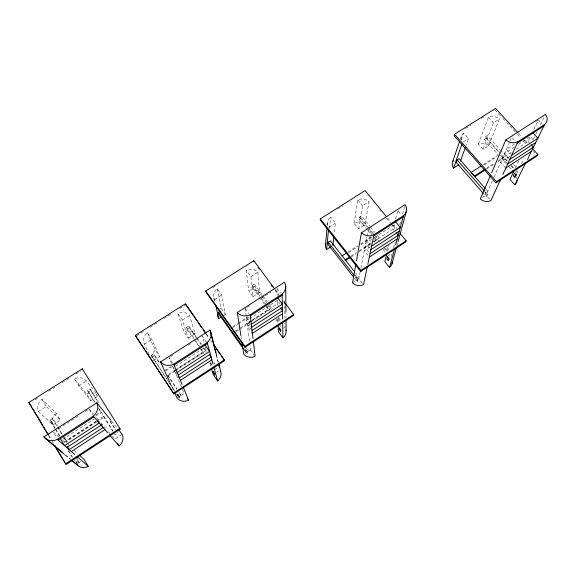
<?xml version="1.0" encoding="UTF-8"?>
<svg xmlns="http://www.w3.org/2000/svg" width="576" height="576" viewBox="0 0 576 576"><rect width="100%" height="100%" fill="white"/><g stroke="black" fill="none" stroke-linecap="round" stroke-linejoin="round"><path stroke-width="0.43" stroke-dasharray="2.88 2.16" d="M327.319 225.338L327.557 222.754M329.472 228.398L330.595 217.058L335.354 223.078L334.109 234.288M354.132 223.286L357.79 199.886A9.108 8.107 8.3 0 1 369.05 201.701L364.795 225.022L358.668 228.953L354.132 223.286A8.618 7.762 8.6 0 1 364.795 225.022A0.958 0.418 9 0 1 363.78 225.281A0.958 0.418 9 0 1 362.909 224.712M367.445 229.961L359.028 219.499L359.402 217.224L361.476 215.899L369.95 226.397M358.668 228.953L362.592 205.805L369.05 201.701M359.028 219.499L361.087 218.182L361.476 215.899M354.377 278.165L356.026 280.274L356.4 278.266L358.538 276.862L355.766 273.326M356.026 280.274L358.15 278.878L358.538 276.862M360.202 271.721L358.855 278.719L362.484 283.363M360.878 268.229L366.883 237.125M367.049 236.261L368.381 229.385L372.118 234.022M367.675 264.852L368.035 263.131M373.889 242.186L376.848 240.271L377.086 239.177L379.865 242.626M387.425 251.395L388.937 245.419M373.817 241.517L393.084 229.025L394.128 224.899L396.72 228.067M395.69 218.7L397.562 211.298M391.241 256.709L392.393 252.374M393.552 248.033L395.165 241.963M399.787 224.611L400.939 220.277M402.559 214.2L404.64 206.395M396.929 245.75L397.865 242.323M460.368 139.162L461.513 135.806M461.275 139.802L463.586 133.078L468.511 138.607L466.128 145.274M478.361 143.993L488.513 117.331A8.806 7.358 15.3 0 1 499.392 119.016L488.678 145.598L483.034 149.22L478.361 143.993A8.352 7.078 15.8 0 1 488.678 145.598A0.936 0.49 3.7 0 1 487.577 145.93A0.936 0.49 3.7 0 1 486.857 145.318M506.088 163.541L484.459 139.464L485.467 136.865L487.375 135.648L499.824 149.458M484.459 139.464L486.36 138.247L487.375 135.648M483.034 149.22L493.466 122.774L499.392 119.016M485.813 192.139L484.776 194.515L486.396 196.366M485.842 189.166L488.124 191.772L486.166 193.061L485.122 195.437L483.941 194.083M487.181 192.622L492.631 180.288M494.078 176.998L509.53 142.042M509.882 141.235L511.661 137.218M497.887 161.762L503.122 158.364L503.683 157.104L507.888 161.77M515.369 168.134L518.825 160.898M516.37 149.09L528.127 141.466L530.41 136.692L533.383 139.91M533.952 129.29L538.387 120.024L542.268 124.178M517.01 170.417L516.413 171.648L514.505 172.908M516.838 173.232L518.796 169.207M521.546 163.562L523.901 158.731M533.311 139.392L535.666 134.554M536.062 133.747L536.846 132.134M540.374 124.884L544.694 116.021M527.04 160.114L527.825 158.515M527.861 159.761L528.653 158.17M77.94 463.018L79.207 462.19L75.967 456.804M176.58 393.948L178.546 396.907L180.922 395.345L179.323 392.443M243.986 349.661L246.024 352.555L248.306 351.058L248.076 349.387L247.046 347.933M78.062 463.27L81.05 461.304M122.155 434.29L114.84 439.092L112.514 436.385M177.134 398.153L184.176 393.523L181.778 387.842M216.612 372.204L218.678 370.843M245.304 353.347L250.56 349.891L249.991 345.571M283.536 328.219L285.005 327.254L284.947 322.841M352.548 282.859L356.054 280.555M482.465 197.467L485.366 195.566M214.769 369.554L217.087 368.028M388.202 255.766L390.283 254.405M76.025 462.355L77.94 461.102L79.207 462.19M178.546 396.907L177.898 395.467L180.288 393.898M246.024 352.555L245.779 350.899L248.076 349.387M62.842 439.308L94.154 419.047M175.565 366.35L205.416 347.033L206.287 350.129L207.259 351.54M248.933 318.866L246.686 320.321L251.662 327.262M249.682 318.384L277.351 300.47L279.864 303.883M371.678 239.429L365.688 243.302L370.325 249.106M374.674 237.492L394.128 224.899M514.109 147.247L504.475 153.482L509.789 159.372M518.551 144.367L530.41 136.692M96.206 421.265L65.808 440.964L66.478 441.569L96.624 422.014M96.948 420.782L103.615 416.455L104.162 417.125L97.38 421.524M174.838 371.29L168.041 375.696L167.71 374.962L175.104 370.116M175.846 369.634L203.263 351.857L204.271 353.326M235.195 331.157L239.652 328.27M240.394 327.787L251.518 320.573M252.259 320.098L269.33 309.031L270.353 310.442M351.173 255.974L356.35 252.612M359.316 250.697L371.16 243.014M371.902 242.532L377.086 239.177M486.432 168.286L493.934 163.426M498.434 160.51L503.683 157.104M96.214 421.495L64.584 442.008L65.498 443.534M206.287 350.129L174.557 370.706L176.472 373.579M251.568 320.774L247.126 323.654L251.554 329.846M252.302 320.292L277.474 303.977L277.351 300.47M370.85 243.439L364.925 247.277L369.511 253.037M511.229 152.424L502.416 158.141L507.679 163.987M175.586 370.8L203.508 352.692L203.263 351.857M236.088 331.56L239.047 329.638M239.789 329.162L250.15 322.445M250.884 321.962L269.381 309.967L269.33 309.031M351 257.033L356.17 253.678M359.122 251.762L370.937 244.102M486.662 169.042L494.143 164.189M250.51 324.605L247.507 326.556L252.382 333.382M370.289 246.823L364.255 250.747L369.302 257.098M509.623 156.348L500.623 162.194L505.836 168.012M370.915 236.772L366.386 239.702L370.541 244.901M514.548 143.957L506.333 149.27L510.509 153.886M96.221 414.792L100.75 411.862L101.304 412.538L95.278 416.434M164.75 370.498L170.676 366.667M232.927 326.426L237.377 323.554M238.118 323.071L247.752 316.843M348.055 252.014L357.674 245.801M360.634 243.886L371.729 236.714M483.214 164.657L497.455 155.455M165.866 370.793L172.649 366.408M232.351 327.802L237.636 324.382M238.392 323.892L248.969 317.052M348.79 252.504L357.854 246.643M360.878 244.685L372.204 237.362M484.2 164.938L496.915 156.722M58.572 428.666L79.387 415.274M85.342 411.444L88.315 409.536M170.518 356.659L173.477 354.751M188.28 345.233L191.239 343.325M249.43 341.251L245.16 308.642L250.459 305.237M261.05 298.418L270.893 292.09M535.421 121.932L538.387 120.024M52.97 424.93L60.372 420.185L56.275 413.41L41.94 399.334A10.505 9.41 -37.9 0 0 38.347 411.494L52.97 424.93A9.886 8.921 -39.3 0 1 56.275 413.41M95.998 393.257L86.465 380.974A10.303 9.331 -34.9 0 0 74.39 378.842L78.754 385.862L90.878 400.63L98.114 395.986M153.295 360.612L159.574 356.587L151.826 339.502L147.341 332.777A9.864 9.108 -24.5 0 0 144.418 344.203L149.479 354.643M188.316 338.155L195.142 333.785L189.598 315.547A9.72 9.007 -19.2 0 0 177.818 313.531L184.018 331.87L188.316 338.155L182.354 320.141L177.818 313.531M223.906 315.346L225.396 314.388L221.681 295.193L217.073 288.742A9.54 8.834 -11.2 0 0 214.574 299.7L214.949 301.421M253.008 296.69L259.56 292.486L257.868 272.232A9.432 8.705 -6.1 0 0 246.283 270.302L248.609 290.642L253.008 296.69L250.927 276.638L246.283 270.302M91.073 390.478L89.914 389.009L87.458 390.571L88.632 392.04L91.073 390.478L99.662 404.201M187.07 329.22L189.374 327.751L188.806 325.973L186.494 327.442L187.07 329.22L193.615 338.753M252.389 287.546L254.599 286.135L254.405 284.155L252.187 285.566L252.389 287.546L259.2 296.878M54.857 428.551L49.838 420.185L52.358 418.572L53.755 419.89L57.456 426.046M167.767 380.642L151.301 355.342L153.67 353.822L159.948 363.276M49.838 420.185L51.25 421.488L53.755 419.89M152.086 356.983L154.447 355.471L153.67 353.822M38.347 411.494L46.246 406.483L60.372 420.185M78.754 385.862L86.465 380.974M144.418 344.203L151.826 339.502M182.354 320.141L189.598 315.547M214.574 299.7L221.681 295.193M250.927 276.638L257.868 272.232M335.354 223.078L328.752 227.268A9.173 8.251 5.9 0 1 330.595 217.058M463.219 141.962L468.511 138.607M34.934 399.859L37.973 397.944M48.629 391.226L54.72 387.389M62.33 382.594L69.941 377.798M76.025 373.961L81.353 370.598M136.512 335.837L144.094 331.056M150.156 327.233L157.738 322.452M163.8 318.629L171.382 313.855M179.719 308.599L185.026 305.251M212.825 287.734L215.863 285.811M337.658 209.045L342.958 205.704M465.48 128.477L470.779 125.129M481.392 118.44L484.423 116.532M97.963 396.122L96.098 395.633M65.657 455.134L70.43 459.122M65.16 454.99L70.582 459.511M59.198 437.206L53.366 432.014L56.851 437.846M62.719 440.345L66.204 443.448M74.059 450.446L78.055 454.003M528.127 141.466L529.301 142.747M518.544 133.43L522.173 137.376M524.585 140.011L527.609 143.302M495.036 109.843L502.258 117.727M502.862 118.382L505.872 121.666M506.477 122.328L516.715 133.488M517.32 134.15L520.934 138.089M523.346 140.717L526.356 144M532.98 151.222L534.787 153.194M512.208 137.822L514.966 140.846M488.513 117.331L493.466 122.774M500.422 150.113L508.126 158.666M513.461 164.578L516.427 167.868M485.467 136.865L500.45 153.518M511.488 165.773L513.886 168.444M486.36 138.247L498.982 152.28M501.386 154.951L507.398 161.633M511.006 165.636L514.008 168.977M500.443 155.383L503.122 158.364M509.098 166.889L512.1 170.23M484.711 191.455L486.166 193.061M487.692 196.92L490.903 200.592M89.057 409.054L93.406 414.122M96.386 417.6L99.878 422.28M100.872 422.82L105.53 428.249M108.439 431.633L110.189 433.67M114.293 433.555L115.33 434.786L117.799 433.174L116.366 430.884M398.311 211.126L401.537 215.028M387.605 218.095L390.982 222.214M393.228 224.964L396.605 229.082M379.678 209.945L380.815 211.334M386.503 218.282L390.478 223.142M391.046 223.841L395.028 228.708M393.084 229.025L394.106 230.278M74.39 378.842L86.731 393.97L90.878 400.63M357.79 199.886L362.592 205.805M370.512 227.095L375.026 232.69M377.287 235.49L380.11 238.99M386.885 247.385L389.146 250.186M361.087 218.182L367.826 226.541M368.388 227.239L373.442 233.503M375.689 236.29L378.49 239.774M385.229 248.134L388.037 251.618M359.402 217.224L368.914 229.032M369.475 229.723L373.946 235.282M384.307 248.134L387.079 251.582M374.242 237.031L376.848 240.271M368.006 230.659L371.369 234.842M374.177 238.334L376.416 241.121M383.155 249.487L385.956 252.979M111.478 420.998L117.655 428.695M354.859 274.658L358.15 278.878M357.228 278.561L356.17 277.214L355.802 279.223L357.372 281.232M354.744 276.149L356.4 278.266M276.941 288.194L280.584 293.112M275.033 289.404L278.748 294.422M283.522 300.874L285.113 303.026M275.076 290.434L278.777 295.438M283.536 301.874L285.12 304.02M277.474 303.977L278.467 305.33M254.405 284.155L267.062 301.442M269.172 304.322L272.333 308.642M278.662 317.282L281.297 320.882M254.599 286.135L261.418 295.452M261.936 296.172L266.659 302.623M268.754 305.489L271.901 309.787M278.194 318.391L280.814 321.977M252.187 285.566L261.065 297.72M261.583 298.433L266.285 304.87M276.523 318.888L279.094 322.402M266.35 305.813L269.381 309.967M259.726 297.59L264.442 304.056M266.537 306.922L269.683 311.234M275.969 319.846L278.59 323.431M279.115 324.151L280.685 326.304L280.642 324.518M245.16 308.642L248.767 313.654M246.29 317.304L249.804 322.2M217.073 288.742L221.033 308.239L225.396 314.388M250.56 349.891L254.585 355.565M245.75 347.443L248.306 351.058M244.238 348.718L245.779 350.899M206.467 334.015L209.03 337.702M206.201 334.202L208.757 337.882M210.794 340.819L211.817 342.295M206.402 342.058L202.342 336.182L204.394 343.426M188.806 325.973L196.409 337.01M196.913 337.745L201.982 345.103M204.005 348.048L206.539 351.727M213.631 362.03L215.15 364.234M189.374 327.751L196.43 338.004M196.934 338.738L200.959 344.599M202.975 347.522L205.999 351.922M186.494 327.442L195.358 340.351M195.854 341.071L200.29 347.522M210.312 362.117L212.825 365.774M200.542 348.365L203.508 352.692M194.119 339.487L198.655 346.09M200.664 349.02L203.688 353.419M210.233 362.952L212.249 365.882M172.685 363.06L169.034 357.61L171.583 363.658M173.333 367.798L174.298 369.252M175.622 373.234L176.573 374.659M193.176 333.446L195.142 333.785A9.173 8.568 -20.6 0 0 184.018 331.87M147.341 332.777L155.311 350.194L159.574 356.587M167.71 374.962L176.904 388.8M154.447 355.471L159.84 363.593M167.681 375.408L176.998 389.434M178.956 392.393L180.922 395.345M151.301 355.342L167.062 379.123M169.524 382.838L174.938 391.01M176.911 393.984L177.898 395.467M168.257 381.377L174.622 390.989M110.16 420.97L115.884 430.121M89.914 389.009L98.395 402.559M110.182 421.387L115.358 429.667M88.632 392.04L95.191 402.538M98.467 407.786L112.99 431.042M87.458 390.571L95.054 402.739M98.849 408.823L100.75 411.862M103.615 416.455L112.903 431.323M89.496 409.766L92.599 414.763M41.94 399.334L46.246 406.483M57.917 426.809L62.546 434.498M64.397 437.58L67.176 442.195M67.637 442.958L69.026 445.27M63.655 436.882L66.478 441.569M52.358 418.572L56.995 426.283M57.456 427.054L62.1 434.765M63.792 437.616L66.744 442.49M76.594 458.87L77.94 461.102M77.832 464.278L75.478 461.405L76.55 463.205M51.25 421.488L55.411 428.422M55.872 429.192L60.034 436.126M68.818 450.756L72.518 456.919M74.362 460.001L75.29 461.542M55.318 429.307L59.422 436.154M68.09 450.605L72.655 458.208M48.773 435.406L51.509 440.006M51.97 440.77L54.252 444.6M48.478 435.528L50.76 439.373M170.122 382.846L174.182 391.709M172.498 365.825L181.433 387.029M257.623 292.162L259.56 292.486A8.914 8.309 -6.6 0 0 248.609 290.642M209.988 363.211L210.967 366.674M216.331 355.212L218.088 362.146M216.446 354.578L218.398 362.333M213.826 297.835L214.394 300.434M241.027 336.55L241.445 339.221M276.97 289.022L277.193 295.646M277.956 318.434L278.129 323.698M284.688 300.758L284.897 318.42M285.926 311.328L285.984 317.57M516.55 177.199A8.51 7.25 18.7 0 1 517.032 178.841M461.282 140.011A8.856 7.488 14.5 0 1 463.586 133.078M219.622 309.636A9.007 8.424 -12.1 0 1 221.033 308.239M151.711 357.25A9.31 8.662 -26.1 0 1 155.311 350.194M86.731 393.97A9.706 8.856 -36.5 0 1 97.445 395.244M247.205 351.886L245.671 349.726L245.916 351.389L247.442 353.542L247.205 351.886M179.352 396.475L177.862 394.222L179.993 397.908L179.352 396.475"/><path stroke-width="0.86" d="M285.646 303.739L293.602 314.496L293.587 315.461L245.03 347.285L205.97 292.046L205.726 291.024L253.822 260.726L274.507 288.684M386.482 216.72L365.112 190.613L320.342 218.815L320.256 220.01L360.698 271.483L405.828 241.906L406.166 240.761L399.974 233.208M325.476 245.182L326.995 228.794M330.775 246.83L326.606 249.509L328.493 229.939M354.658 271.908L330.379 240.89L328.255 242.251L328.039 244.418L353.83 277.459M332.863 245.491L333.821 236.873M342.13 255.902L346.579 252.972M345.24 259.877L349.69 256.932M355.831 264.384L352.548 282.859A8.827 8.122 10.8 0 0 363.521 284.688L367.315 266.58M356.458 260.863L361.462 232.711L405.101 204.66A9.979 8.849 11.8 0 1 403.502 215.676L395.626 244.93M357.372 281.232L357.754 279.238M360.698 271.483L360.907 270.403L406.166 240.761M368.035 263.131L373.982 234.749L403.502 215.676M386.784 253.951L384.84 261.634L389.542 267.509A8.77 7.978 13 0 0 392.278 261.95M389.542 267.509L394.69 248.407M392.011 263.736L396.223 248.314M398.095 241.466L406.289 211.486M517.939 132.768L495.583 108.418L454.558 134.266L454.111 135.641L495.914 182.873L537.199 155.822L537.876 154.49L533.045 149.227M452.65 161.77L459.511 141.674M458.561 164.916L453.521 168.142L461.88 144.101M485.266 188.518L459.058 158.652L457.114 159.898L456.235 162.403L483.35 193.414M460.469 161.114L465.235 147.78M474.408 176.141L484.934 169.258M490.219 175.954L480.298 198.893A8.554 7.38 18.1 0 0 490.903 200.592L500.609 179.417M491.638 172.678L505.814 139.91L545.479 114.408A9.648 7.942 17.4 0 1 544.68 124.445L528.221 157.723M486.396 196.366L487.447 194.004M495.914 182.873L496.49 181.598L537.876 154.49M502.848 174.528L517.853 141.782L544.68 124.445M514.21 170.546L509.983 179.381L514.822 184.802A8.51 7.25 18.7 0 0 516.737 182.11M516.442 174.038L515.657 175.651L514.238 176.587M514.822 184.802L525.852 162.497M387.583 259.834L388.951 258.934M65.405 463.961L119.678 428.414L120.211 429.077L66.118 464.53L54.425 445.514M224.381 359.827L224.575 360.684L173.858 393.926L173.498 393.156L224.381 359.827L213.631 344.34M245.03 347.285L244.901 346.392L293.602 314.496M71.309 451.526L104.918 429.595M180.382 380.354L211.867 359.813M252.382 333.382L282.499 313.733M369.302 257.098L397.26 238.853M505.836 168.012L531.374 151.351M66.744 447.53L101.102 425.189M178.178 375.055L210.319 354.154M251.662 327.262L282.377 307.289M370.843 249.746L399.312 231.228M509.789 159.372L535.759 142.488M252.05 330.53L282.442 310.73L280.454 308.03M370.015 253.678L398.218 235.303L396.166 232.79M507.679 163.987L533.412 147.218L531.065 144.662M345.089 260.863L350.258 257.508M474.696 176.803L485.165 170.014M177.113 372.485L209.57 351.41L205.114 344.952M251.309 324.302L282.319 304.164L277.25 297.302M371.585 246.197L400.306 227.542L395.071 221.17M511.704 155.203L537.876 138.211L533.074 133.027M96.869 402.811L43.848 436.896A11.635 10.462 -40.5 0 0 57.37 439.337L93.262 416.146A11.383 10.375 -37.4 0 0 96.869 402.811L110.916 420.3M160.517 361.894A10.843 10.116 -25.1 0 0 173.671 364.183L207.151 342.547A10.663 9.986 -18.4 0 0 209.981 330.091L160.517 361.894L169.747 382.039M237.269 312.552A10.454 9.77 -8.3 0 0 250.186 314.748L282.125 294.106A10.339 9.605 -2.4 0 0 284.465 282.211L237.269 312.552L240.883 335.664M480.967 166.111L471.226 172.411L474.437 176.069M58.162 440.028L93.924 416.909M174.053 365.098L207.418 343.526M250.308 315.799L282.146 295.214M373.716 236.009L403.15 216.979M517.176 143.258L543.931 125.964M215.885 305.741L218.693 318.686L221.674 316.778M243.475 348.941L218.952 314.208L218.556 312.358L220.075 311.386M48.017 434.758L28.8 402.48L82.246 368.813L82.879 369.641M173.858 393.926L135.295 335.39L185.479 303.775L205.956 333.281M43.848 436.896L62.251 452.282M71.791 460.267L76.565 464.256A10.073 9.187 -44.2 0 0 88.301 466.387L84.038 459.338L79.387 455.191M45.518 438.588L64.483 454.421M71.935 460.642L78.034 465.732M57.37 439.337L74.578 454.385M77.191 456.667L88.301 466.387M28.8 402.48L31.889 407.052M512.698 170.899L513.9 172.238M454.558 134.266L496.49 181.598M457.114 159.898L484.387 191.03M93.262 416.146L107.77 432.878M109.476 434.851L119.16 446.018A9.878 9.13 -41.6 0 0 122.155 434.29L118.217 429.394M320.342 218.815L360.907 270.403M328.255 242.251L354.19 275.443M258.149 267.545L259.207 268.978M271.375 285.43L272.426 286.855M285.991 329.99A9.043 8.575 -3.2 0 1 282.96 337.874L278.395 331.596L278.186 325.454M205.726 291.024L244.901 346.392M218.556 312.358L242.698 346.536M185.789 304.776L192.931 315.072M193.954 316.541L197.014 320.962M198.036 322.43L201.607 327.578M203.141 329.789L205.69 333.468M213.35 344.498L214.877 346.709M216.41 348.912L220.493 354.802M221.515 356.27L224.575 360.684M209.203 354.362L211.147 357.178L179.359 377.892L178.394 376.452M220.478 370.85A9.302 8.856 -22.7 0 1 217.642 380.995L213.17 374.465L211.702 369.274M187.618 398.693L188.597 400.169A9.446 8.95 -30 0 1 177.134 398.153L174.917 393.314M135.295 335.39L173.498 393.156M82.246 368.813L120.211 429.077M117.432 443.246L119.16 446.018M101.275 424.541L103.147 427.543L69.185 449.669L67.342 446.602M97.956 420.962L99.252 423.05L64.526 445.601L60.271 438.494M32.796 408.586L34.171 410.882M35.078 412.416L42.84 425.441M43.754 426.974L45.122 429.278M46.037 430.805L48.319 434.642M54.706 445.37L56.074 447.667M56.988 449.201L62.467 458.395M63.374 459.929L64.742 462.226M173.671 364.183L182.095 384.487M183.118 386.964L188.597 400.169M207.151 342.547L213.019 364.054M213.948 367.438L217.642 380.995M209.981 330.091L215.676 352.62M218.52 363.881L219.398 367.344M210.809 332.194L216.446 354.578M218.837 364.054L220.788 371.801M241.999 342.778L243.806 354.334A9.137 8.698 -10.7 0 0 255.082 356.278L253.318 341.309M250.186 314.748L253.008 338.666M253.822 260.726L253.922 261.828M282.125 294.106L282.6 319.097M282.672 322.675L282.96 337.874M285.718 286.351L285.926 311.328M286.006 320.249L286.099 330.955M517.104 180.511A8.51 7.25 18.7 0 1 516.974 181.325M453.521 168.142A8.402 7.2 14.9 0 1 453.456 160.344M517.853 141.782A9.706 8.1 16.8 0 1 505.814 139.91M373.982 234.749A10.051 9.029 9.7 0 1 361.462 232.711M326.606 249.509A8.676 7.898 6.2 0 1 325.793 243.432M218.693 318.686A9.007 8.424 -12.1 0 1 217.764 314.064M387.461 256.68L386.921 258.782L388.505 260.755L389.052 258.667L387.461 256.68M514.541 173.29L513.36 175.738L514.987 177.559L516.182 175.118L514.541 173.29M280.771 329.825L279.23 327.701L279.281 329.479L280.822 331.589L280.771 329.825M214.358 373.471L212.846 371.261L214.79 375.019L214.358 373.471"/></g></svg>
